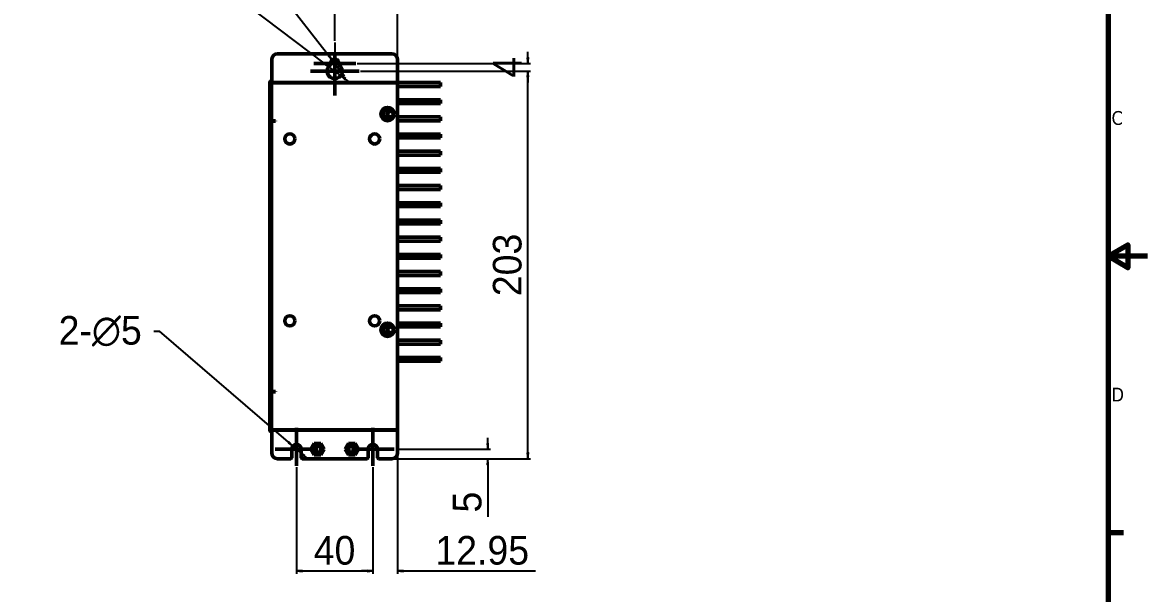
# Model space of a CAD drawing. Header units: millimetres. Extents: x 3412 to 5643, y 891 to 1933.
# Drawn here: x 4050 to 4639, y 1323 to 1622 of the extents above; entities that cross this region are included whole.
import ezdxf

# ---------------------------------------------------------------- set-up
doc = ezdxf.new("R2010")
doc.units = ezdxf.units.MM
doc.header["$LTSCALE"] = 1.8
for name, color, linetype, lineweight in [('경계(ISO)', 7, 'Continuous', 70), ('외형선(ISO)', 7, 'Continuous', 50), ('제목(ISO)', 7, 'Continuous', 50), ('중심 표식(ISO)', 7, 'Continuous', 25), ('치수(ISO)', 7, 'Continuous', 25)]:
    doc.layers.add(name, color=color, linetype=linetype, lineweight=lineweight)
doc.styles.add('레이블 문자 (JIS)', font='')
doc.styles.add('주 텍스트 (ISO)', font='')
doc.styles.get('레이블 문자 (JIS)').set_extended_font_data('Gulim')
doc.styles.get('주 텍스트 (ISO)').set_extended_font_data('Tahoma')
doc.dimstyles.new('복사 대상기본값 (JIS)', dxfattribs={"dimscale": 1.5, "dimtxt": 3, "dimasz": 2, "dimexe": 1, "dimexo": 0.5, "dimgap": 0.8, "dimtad": 1, "dimdsep": 46, "dimtxsty": '레이블 문자 (JIS)', "dimblk": 'Filled-1', "dimcen": 0.09, "dimdle": 10, "dimclrd": 256, "dimclre": 256, "dimclrt": 256, "dimazin": 2, "dimtfac": 0.666667, "dimtmove": 0, "dimatfit": 3, "dimldrblk": 'OPEN', "dimfxl": 1, "dimtolj": 1, "dimtzin": 0, "dimlwd": -1, "dimlwe": -1, "dimarcsym": 0})

# ---------------------------------------------------------------- blocks, each defined once
blk = doc.blocks.new('경계 Default Border')
at = {"layer": '경계(ISO)'}
blk.add_line((584, 140), (587.9, 140), dxfattribs=at)
at = {"layer": '경계(ISO)', "flags": 128}
for points in [[(10, 10), (10, 410), (584, 410), (584, 10), (10, 10)], [(594, 210), (584, 210), (589, 212.89), (589, 207.11), (584, 210)]]:
    blk.add_lwpolyline(points, dxfattribs=at)
at = {"layer": '경계(ISO)', "char_height": 3.5, "attachment_point": 7, "style": '주 텍스트 (ISO)'}
for s, insert in [('C', (584.87, 243.25)), ('D', (584.86, 173.19))]:
    blk.add_mtext(s, dxfattribs=dict(at, insert=insert))
blk = doc.blocks.new('Filled-1')
at = {"color": 0}
for p, q in [((0, 0), (-1, 0.1)), ((-1, 0.1), (-1, -0.1)), ((-1, 0), (0, 0)), ((-1, -0.1), (0, 0))]:
    blk.add_line(p, q, dxfattribs=at)
at = {"color": 0, "flags": 128}
blk.add_lwpolyline([(-1, -0.1), (0, 0), (-1, 0.1), (-1, -0.1)], dxfattribs=at)
at = {"color": 0}
blk.add_solid([(-1, -0.1), (0, 0), (-1, 0.1), (-1, -0.1)], dxfattribs=at)
blk = doc.blocks.new('*D663')
at = {"layer": 'Defpoints', "color": 0}
for p in [(4244.43, 1398.67), (4293.38, 1398.67), (4243.13, 1393.67)]:
    blk.add_point(p, dxfattribs=at)
at = {"layer": '치수(ISO)'}
for p, q in [((4293.38, 1401.67), (4293.38, 1404.67)), ((4245.18, 1398.67), (4294.88, 1398.67)), ((4243.88, 1393.67), (4294.88, 1393.67)), ((4293.38, 1390.67), (4293.38, 1363.26))]:
    blk.add_line(p, q, dxfattribs=at)
at = {"layer": '치수(ISO)', "linetype": 'ByBlock', "xscale": 3, "yscale": 3, "zscale": 3}
for p, rotation in [((4293.38, 1398.67), 270), ((4293.38, 1393.67), 90)]:
    blk.add_blockref('Filled-1', p, dxfattribs=dict(at, rotation=rotation))
at = {"layer": '치수(ISO)', "insert": (4282.7, 1370.94), "char_height": 15, "attachment_point": 5, "rotation": 90, "style": '레이블 문자 (JIS)'}
blk.add_mtext('\\A1;5', dxfattribs=at)
blk = doc.blocks.new('_Open')
at = {"color": 0, "linetype": 'ByBlock', "lineweight": -2}
for p, q in [((-1, 0.17), (0, 0)), ((-1, -0.17), (0, 0)), ((0, 0), (-1, 0))]:
    blk.add_line(p, q, dxfattribs=at)
blk = doc.blocks.new('*D664')
at = {"layer": 'Defpoints', "color": 0}
for p in [(4225.93, 1596.67), (4314.38, 1596.67), (4243.13, 1393.67)]:
    blk.add_point(p, dxfattribs=at)
at = {"layer": '치수(ISO)'}
for p, q in [((4226.68, 1596.67), (4315.88, 1596.67)), ((4314.38, 1396.67), (4314.38, 1593.67)), ((4243.88, 1393.67), (4315.88, 1393.67))]:
    blk.add_line(p, q, dxfattribs=at)
at = {"layer": '치수(ISO)', "linetype": 'ByBlock', "xscale": 3, "yscale": 3, "zscale": 3}
for p, rotation in [((4314.38, 1596.67), 90), ((4314.38, 1393.67), 270)]:
    blk.add_blockref('Filled-1', p, dxfattribs=dict(at, rotation=rotation))
at = {"layer": '치수(ISO)', "insert": (4303.69, 1495.14), "char_height": 15, "attachment_point": 5, "rotation": 90, "style": '레이블 문자 (JIS)'}
blk.add_mtext('\\A1;203', dxfattribs=at)
blk = doc.blocks.new('*D665')
at = {"layer": 'Defpoints', "color": 0}
for p in [(4224.18, 1600.67), (4314.38, 1600.67), (4225.93, 1596.67)]:
    blk.add_point(p, dxfattribs=at)
at = {"layer": '치수(ISO)'}
for p, q in [((4314.38, 1603.67), (4314.38, 1606.67)), ((4224.93, 1600.67), (4315.88, 1600.67)), ((4226.68, 1596.67), (4315.88, 1596.67)), ((4314.38, 1593.67), (4314.38, 1590.67))]:
    blk.add_line(p, q, dxfattribs=at)
at = {"layer": '치수(ISO)', "linetype": 'ByBlock', "xscale": 3, "yscale": 3, "zscale": 3}
for p, rotation in [((4314.38, 1600.67), 270), ((4314.38, 1596.67), 90)]:
    blk.add_blockref('Filled-1', p, dxfattribs=dict(at, rotation=rotation))
at = {"layer": '치수(ISO)', "insert": (4303.68, 1598.67), "char_height": 15, "attachment_point": 5, "rotation": 90, "style": '레이블 문자 (JIS)'}
blk.add_mtext('\\A1;4', dxfattribs=at)
blk = doc.blocks.new('*D666')
at = {"layer": 'Defpoints', "color": 0}
for p in [(4193.18, 1389.92), (4233.18, 1389.92), (4233.18, 1334.89)]:
    blk.add_point(p, dxfattribs=at)
at = {"layer": '치수(ISO)'}
for p, q in [((4193.18, 1389.17), (4193.18, 1333.39)), ((4233.18, 1389.17), (4233.18, 1333.39)), ((4196.18, 1334.89), (4230.18, 1334.89))]:
    blk.add_line(p, q, dxfattribs=at)
at = {"layer": '치수(ISO)', "linetype": 'ByBlock', "xscale": 3, "yscale": 3, "zscale": 3, "rotation": 180}
blk.add_blockref('Filled-1', (4193.18, 1334.89), dxfattribs=at)
at = {"layer": '치수(ISO)', "linetype": 'ByBlock', "xscale": 3, "yscale": 3, "zscale": 3}
blk.add_blockref('Filled-1', (4233.18, 1334.89), dxfattribs=at)
at = {"layer": '치수(ISO)', "insert": (4213.11, 1345.59), "char_height": 15, "attachment_point": 5, "style": '레이블 문자 (JIS)'}
blk.add_mtext('\\A1;40', dxfattribs=at)
blk = doc.blocks.new('*D667')
at = {"layer": 'Defpoints', "color": 0}
for p in [(4246.13, 1396.67), (4233.18, 1389.92), (4246.13, 1334.89)]:
    blk.add_point(p, dxfattribs=at)
at = {"layer": '치수(ISO)'}
for p, q in [((4246.13, 1395.92), (4246.13, 1333.39)), ((4233.18, 1389.17), (4233.18, 1333.39)), ((4230.18, 1334.89), (4227.18, 1334.89)), ((4249.13, 1334.89), (4318.36, 1334.89))]:
    blk.add_line(p, q, dxfattribs=at)
at = {"layer": '치수(ISO)', "linetype": 'ByBlock', "xscale": 3, "yscale": 3, "zscale": 3}
blk.add_blockref('Filled-1', (4233.18, 1334.89), dxfattribs=at)
at = {"layer": '치수(ISO)', "linetype": 'ByBlock', "xscale": 3, "yscale": 3, "zscale": 3, "rotation": 180}
blk.add_blockref('Filled-1', (4246.13, 1334.89), dxfattribs=at)
at = {"layer": '치수(ISO)', "insert": (4290.51, 1345.6), "char_height": 15, "attachment_point": 5, "style": '레이블 문자 (JIS)'}
blk.add_mtext('\\A1;12.95', dxfattribs=at)
blk = doc.blocks.new('*D668')
at = {"layer": 'Defpoints', "color": 0}
for p in [(4246.13, 1646.67), (4213.18, 1611.67), (4246.13, 1590.47)]:
    blk.add_point(p, dxfattribs=at)
at = {"layer": '치수(ISO)'}
for p, q in [((4213.18, 1612.42), (4213.18, 1648.17)), ((4216.18, 1646.67), (4243.13, 1646.67)), ((4246.13, 1591.22), (4246.13, 1648.17))]:
    blk.add_line(p, q, dxfattribs=at)
at = {"layer": '치수(ISO)', "linetype": 'ByBlock', "xscale": 3, "yscale": 3, "zscale": 3, "rotation": 180}
blk.add_blockref('Filled-1', (4213.18, 1646.67), dxfattribs=at)
at = {"layer": '치수(ISO)', "linetype": 'ByBlock', "xscale": 3, "yscale": 3, "zscale": 3}
blk.add_blockref('Filled-1', (4246.13, 1646.67), dxfattribs=at)
at = {"layer": '치수(ISO)', "insert": (4229.65, 1657.36), "char_height": 15, "attachment_point": 5, "style": '레이블 문자 (JIS)'}
blk.add_mtext('\\A1;32.95', dxfattribs=at)
blk = doc.blocks.new('*D669')
at = {"layer": 'Defpoints', "color": 0}
for p in [(4211.8, 1602.45), (4214.56, 1598.89)]:
    blk.add_point(p, dxfattribs=at)
at = {"layer": '치수(ISO)'}
for p, q in [((4142.79, 1687.2), (4145.79, 1687.2)), ((4209.95, 1604.81), (4145.79, 1687.2)), ((4214.56, 1598.89), (4211.8, 1602.45)), ((4216.4, 1596.53), (4218.25, 1594.16))]:
    blk.add_line(p, q, dxfattribs=at)
at = {"layer": '치수(ISO)', "linetype": 'ByBlock', "xscale": 3, "yscale": 3, "zscale": 3}
for p, rotation in [((4211.8, 1602.45), 307.9130343150587), ((4214.56, 1598.89), 127.9130343150588)]:
    blk.add_blockref('Filled-1', p, dxfattribs=dict(at, rotation=rotation))
at = {"layer": '치수(ISO)', "insert": (4118.54, 1687.2), "char_height": 15, "attachment_point": 5, "style": '레이블 문자 (JIS)'}
blk.add_mtext('\\A1;∅4.5', dxfattribs=at)
blk = doc.blocks.new('*D670')
at = {"layer": 'Defpoints', "color": 0}
for p in [(4209.99, 1599.08), (4216.37, 1594.26)]:
    blk.add_point(p, dxfattribs=at)
at = {"layer": '치수(ISO)'}
for p, q in [((4142.49, 1647.86), (4145.49, 1647.86)), ((4207.6, 1600.89), (4145.49, 1647.86)), ((4216.37, 1594.26), (4209.99, 1599.08)), ((4218.76, 1592.45), (4221.15, 1590.64))]:
    blk.add_line(p, q, dxfattribs=at)
at = {"layer": '치수(ISO)', "linetype": 'ByBlock', "xscale": 3, "yscale": 3, "zscale": 3}
for p, rotation in [((4209.99, 1599.08), 322.9003404183571), ((4216.37, 1594.26), 142.9003404183571)]:
    blk.add_blockref('Filled-1', p, dxfattribs=dict(at, rotation=rotation))
at = {"layer": '치수(ISO)', "insert": (4127.42, 1647.86), "char_height": 15, "attachment_point": 5, "style": '레이블 문자 (JIS)'}
blk.add_mtext('\\A1;∅8', dxfattribs=at)
blk = doc.blocks.new('*D671')
at = {"layer": 'Defpoints', "color": 0}
for p in [(4191.28, 1400.3), (4195.07, 1397.04)]:
    blk.add_point(p, dxfattribs=at)
at = {"layer": '치수(ISO)'}
for p, q in [((4118.43, 1460.41), (4121.43, 1460.41)), ((4189.01, 1402.26), (4121.43, 1460.41)), ((4195.07, 1397.04), (4191.28, 1400.3)), ((4197.35, 1395.08), (4199.62, 1393.13))]:
    blk.add_line(p, q, dxfattribs=at)
at = {"layer": '치수(ISO)', "linetype": 'ByBlock', "xscale": 3, "yscale": 3, "zscale": 3}
for p, rotation in [((4191.28, 1400.3), 319.2876357379317), ((4195.07, 1397.04), 139.2876357379318)]:
    blk.add_blockref('Filled-1', p, dxfattribs=dict(at, rotation=rotation))
at = {"layer": '치수(ISO)', "insert": (4090.3, 1460.41), "char_height": 15, "attachment_point": 5, "style": '레이블 문자 (JIS)'}
blk.add_mtext('\\A1;\\fGulim|b0|i0;2-∅5', dxfattribs=at)

msp = doc.modelspace()

# ---------------------------------------------------------------- linework, layer by layer
at = {"layer": '외형선(ISO)'}
for p, q in [((4183.228, 1605.67), (4243.128, 1605.67)), ((4180.228, 1592.17), (4180.228, 1602.67)), ((4246.128, 1602.67), (4246.128, 1592.17)), ((4180.228, 1592.17), (4180.228, 1590.67)), ((4246.128, 1590.67), (4246.128, 1592.17)), ((4179.128, 1408.77), (4179.128, 1590.57)), ((4181.128, 1590.57), (4180.128, 1590.57)), ((4180.128, 1408.77), (4180.128, 1590.57)), ((4180.128, 1570.57), (4180.128, 1589.47)), ((4180.228, 1590.67), (4246.128, 1590.67)), ((4231.966, 1590.57), (4181.128, 1590.57)), ((4181.128, 1590.47), (4244.628, 1590.47)), ((4231.966, 1590.47), (4231.966, 1590.67)), ((4231.966, 1590.67), (4233.568, 1590.67)), ((4233.568, 1590.67), (4233.568, 1590.47)), ((4238.828, 1590.57), (4233.568, 1590.57)), ((4238.728, 1590.47), (4238.928, 1590.67)), ((4246.128, 1590.47), (4244.628, 1590.47)), ((4268.628, 1590.67), (4246.128, 1590.67)), ((4246.128, 1590.47), (4246.128, 1408.87)), ((4246.128, 1588.67), (4268.628, 1588.67)), ((4268.628, 1588.67), (4268.628, 1590.67)), ((4268.628, 1581.67), (4246.128, 1581.67)), ((4268.628, 1579.67), (4268.628, 1581.67)), ((4238.128, 1576.335), (4238.128, 1576.27)), ((4238.628, 1572.57), (4238.628, 1575.77)), ((4238.628, 1575.77), (4243.128, 1575.77)), ((4238.928, 1572.57), (4238.928, 1575.77)), ((4246.128, 1579.67), (4268.628, 1579.67)), ((4180.128, 1570.57), (4182.128, 1570.57)), ((4181.628, 1570.47), (4180.128, 1570.47)), ((4182.128, 1570.47), (4181.628, 1570.47)), ((4182.128, 1570.57), (4182.128, 1570.47)), ((4238.128, 1572.07), (4238.128, 1572.005)), ((4243.128, 1572.57), (4238.628, 1572.57)), ((4268.628, 1572.67), (4246.128, 1572.67)), ((4246.128, 1570.67), (4268.628, 1570.67)), ((4268.628, 1570.67), (4268.628, 1572.67)), ((4268.628, 1563.67), (4246.128, 1563.67)), ((4268.628, 1561.67), (4268.628, 1563.67)), ((4246.128, 1561.67), (4268.628, 1561.67)), ((4268.628, 1554.67), (4246.128, 1554.67)), ((4246.128, 1552.67), (4268.628, 1552.67)), ((4268.628, 1552.67), (4268.628, 1554.67)), ((4268.628, 1545.67), (4246.128, 1545.67)), ((4268.628, 1543.67), (4268.628, 1545.67)), ((4246.128, 1543.67), (4268.628, 1543.67)), ((4268.628, 1536.67), (4246.128, 1536.67)), ((4246.128, 1534.67), (4268.628, 1534.67)), ((4268.628, 1534.67), (4268.628, 1536.67)), ((4268.628, 1527.67), (4246.128, 1527.67)), ((4268.628, 1525.67), (4268.628, 1527.67)), ((4246.128, 1525.67), (4268.628, 1525.67)), ((4268.628, 1518.67), (4246.128, 1518.67)), ((4246.128, 1516.67), (4268.628, 1516.67)), ((4268.628, 1516.67), (4268.628, 1518.67)), ((4268.628, 1509.67), (4246.128, 1509.67)), ((4268.628, 1507.67), (4268.628, 1509.67)), ((4246.128, 1507.67), (4268.628, 1507.67)), ((4268.628, 1500.67), (4246.128, 1500.67)), ((4246.128, 1498.67), (4268.628, 1498.67)), ((4268.628, 1498.67), (4268.628, 1500.67)), ((4268.628, 1491.67), (4246.128, 1491.67)), ((4268.628, 1489.67), (4268.628, 1491.67)), ((4246.128, 1489.67), (4268.628, 1489.67)), ((4268.628, 1482.67), (4246.128, 1482.67)), ((4246.128, 1480.67), (4268.628, 1480.67)), ((4268.628, 1480.67), (4268.628, 1482.67)), ((4268.628, 1473.67), (4246.128, 1473.67)), ((4246.128, 1471.67), (4268.628, 1471.67)), ((4268.628, 1471.67), (4268.628, 1473.67)), ((4238.128, 1463.335), (4238.128, 1463.27)), ((4238.628, 1459.57), (4238.628, 1462.77)), ((4238.628, 1462.77), (4243.128, 1462.77)), ((4238.928, 1459.57), (4238.928, 1462.77)), ((4268.628, 1464.67), (4246.128, 1464.67)), ((4246.128, 1462.67), (4268.628, 1462.67)), ((4268.628, 1462.67), (4268.628, 1464.67)), ((4238.128, 1459.07), (4238.128, 1459.005)), ((4243.128, 1459.57), (4238.628, 1459.57)), ((4268.628, 1455.67), (4246.128, 1455.67)), ((4246.128, 1453.67), (4268.628, 1453.67)), ((4268.628, 1453.67), (4268.628, 1455.67)), ((4268.628, 1446.67), (4246.128, 1446.67)), ((4246.128, 1444.67), (4268.628, 1444.67)), ((4268.628, 1444.67), (4268.628, 1446.67)), ((4180.128, 1428.87), (4181.628, 1428.87)), ((4180.128, 1409.87), (4180.128, 1428.77)), ((4182.128, 1428.77), (4180.128, 1428.77)), ((4181.628, 1428.87), (4182.128, 1428.87)), ((4182.128, 1428.87), (4182.128, 1428.77)), ((4181.128, 1408.77), (4180.128, 1408.77)), ((4246.128, 1408.67), (4180.228, 1408.67)), ((4180.228, 1408.67), (4180.228, 1407.17)), ((4180.228, 1396.67), (4180.228, 1407.17)), ((4244.628, 1408.87), (4181.128, 1408.87)), ((4228.348, 1408.77), (4181.128, 1408.77)), ((4228.295, 1408.87), (4228.401, 1408.67)), ((4236.528, 1408.87), (4236.528, 1408.67)), ((4237.678, 1408.87), (4237.678, 1408.67)), ((4245.628, 1408.77), (4237.678, 1408.77)), ((4244.628, 1408.87), (4246.128, 1408.87)), ((4246.128, 1407.17), (4246.128, 1408.67)), ((4246.128, 1407.17), (4246.128, 1396.67)), ((4190.678, 1394.17), (4190.678, 1398.67)), ((4195.678, 1398.67), (4195.678, 1394.17)), ((4200.714, 1398.67), (4202.446, 1401.67)), ((4202.446, 1395.67), (4200.714, 1398.67)), ((4202.446, 1401.67), (4205.91, 1401.67)), ((4205.91, 1401.67), (4207.642, 1398.67)), ((4207.642, 1398.67), (4205.91, 1395.67)), ((4218.714, 1398.67), (4220.446, 1401.67)), ((4220.446, 1395.67), (4218.714, 1398.67)), ((4220.446, 1401.67), (4223.91, 1401.67)), ((4223.91, 1401.67), (4225.642, 1398.67)), ((4225.642, 1398.67), (4223.91, 1395.67)), ((4230.678, 1394.17), (4230.678, 1398.67)), ((4235.678, 1398.67), (4235.678, 1394.17)), ((4190.178, 1393.67), (4183.228, 1393.67)), ((4230.178, 1393.67), (4196.178, 1393.67)), ((4205.91, 1395.67), (4202.446, 1395.67)), ((4223.91, 1395.67), (4220.446, 1395.67)), ((4243.128, 1393.67), (4236.178, 1393.67))]:
    msp.add_line(p, q, dxfattribs=at)
for centre, radius in [((4240.878, 1574.17), 3.5), ((4242.378, 1574.17), 1.5), ((4189.678, 1561.12), 2.65), ((4189.678, 1561.12), 2.65), ((4234.128, 1561.12), 2.65), ((4234.128, 1561.12), 2.65), ((4189.678, 1465.87), 2.65), ((4189.678, 1465.87), 2.65), ((4234.128, 1465.87), 2.65), ((4234.128, 1465.87), 2.65), ((4240.878, 1461.17), 3.5), ((4242.378, 1461.17), 1.5), ((4204.178, 1398.67), 2.65), ((4204.178, 1398.67), 1.65), ((4222.178, 1398.67), 2.65), ((4222.178, 1398.67), 1.65)]:
    msp.add_circle(centre, radius, dxfattribs=at)
for centre, radius, start, end in [((4183.228, 1602.67), 3, 90, 180), ((4243.128, 1602.67), 3, 0, 90), ((4213.178, 1596.67), 4, 122.669646, 57.330354), ((4213.178, 1600.67), 2.25, 343.665177, 196.334823), ((4180.228, 1590.57), 1.1, 90, 180), ((4180.228, 1590.57), 0.1, 90, 180), ((4181.128, 1589.47), 1, 90, 180), ((4238.628, 1576.27), 0.5, 180, 270), ((4243.128, 1574.17), 1.6, 50.005929, 90), ((4238.628, 1572.07), 0.5, 90, 180), ((4243.128, 1574.17), 1.6, 270, 309.994071), ((4238.628, 1463.27), 0.5, 180, 270), ((4243.128, 1461.17), 1.6, 50.005929, 90), ((4238.628, 1459.07), 0.5, 90, 180), ((4243.128, 1461.17), 1.6, 270, 309.994071), ((4181.128, 1409.87), 1, 180, 270), ((4180.228, 1408.77), 1.1, 180, 270), ((4180.228, 1408.77), 0.1, 180, 270), ((4245.628, 1409.27), 0.5, 270, 306.869898), ((4193.178, 1398.67), 2.5, 0, 180), ((4233.178, 1398.67), 2.5, 0, 180), ((4183.228, 1396.67), 3, 180, 270), ((4190.178, 1394.17), 0.5, 270, 0), ((4196.178, 1394.17), 0.5, 180, 270), ((4230.178, 1394.17), 0.5, 270, 0), ((4236.178, 1394.17), 0.5, 180, 270), ((4243.128, 1396.67), 3, 270, 0)]:
    msp.add_arc(centre, radius, start, end, dxfattribs=at)
msp.add_rational_spline([(4239.342, 1590.67), (4239.268, 1590.565), (4239.209, 1590.47)], [13.5447834896, 13.9743732494, 14.3381758013], degree=2, dxfattribs=at)
at = {"layer": '제목(ISO)', "color": 0}
for p, q in [((4213.178, 1605.42), (4213.178, 1583.92)), ((4224.178, 1600.67), (4202.178, 1600.67)), ((4225.928, 1596.67), (4200.428, 1596.67)), ((4193.178, 1409.92), (4193.178, 1389.92)), ((4233.178, 1409.92), (4233.178, 1389.92)), ((4204.428, 1398.67), (4181.928, 1398.67)), ((4244.428, 1398.67), (4221.928, 1398.67))]:
    msp.add_line(p, q, dxfattribs=at)
at = {"layer": '중심 표식(ISO)'}
msp.add_line((4213.178, 1611.67), (4213.178, 1591.92), dxfattribs=at)

# ---------------------------------------------------------------- block references
at = {"xscale": 2.0655, "yscale": 2.0655, "zscale": 2.0655}
msp.add_blockref('경계 Default Border', (3412.246, 1065.915), dxfattribs=at)

# ---------------------------------------------------------------- dimensions: what is measured, and where the dimension line sits
at = {"layer": '치수(ISO)'}
for p1, p2, picture, middle in [((4214.561, 1598.895), (4211.796, 1602.445), '*D669', (4118.545, 1687.196)), ((4216.368, 1594.257), (4209.988, 1599.083), '*D670', (4127.424, 1647.862))]:
    dim = msp.add_diameter_dim_2p(p1=p1, p2=p2, dimstyle='복사 대상기본값 (JIS)', override={"dimtxt": 10, "dimtad": 0, "dimtih": 1, "dimtoh": 1, "dimlfac": 1, "dimtxsty": '레이블 문자 (JIS)', "dimatfit": 2, "dimldrblk": 'Open'}, dxfattribs=at)
    dim.commit()
    dim.dimension.update_dxf_attribs({"geometry": picture, "text_midpoint": middle, "dimtype": 163})
for base, p1, p2, angle, picture, middle in [((4246.128, 1646.67), (4213.178, 1611.67), (4246.128, 1590.47), 180, '*D668', (4229.653, 1646.67)), ((4314.385, 1600.67), (4225.928, 1596.67), (4224.178, 1600.67), 90, '*D665', (4314.385, 1598.67)), ((4314.385, 1596.67), (4243.128, 1393.67), (4225.928, 1596.67), 90, '*D664', (4314.385, 1495.135)), ((4293.385, 1398.67), (4243.128, 1393.67), (4244.428, 1398.67), 90, '*D663', (4293.385, 1370.945)), ((4246.128, 1334.89), (4233.178, 1389.92), (4246.128, 1396.67), 180, '*D667', (4290.505, 1334.89)), ((4233.178, 1334.89), (4193.178, 1389.92), (4233.178, 1389.92), 180, '*D666', (4213.108, 1334.89))]:
    dim = msp.add_linear_dim(base=base, p1=p1, p2=p2, angle=angle, dimstyle='복사 대상기본값 (JIS)', override={"dimtxt": 10, "dimgap": 2, "dimtxsty": '레이블 문자 (JIS)', "dimtofl": 0, "dimatfit": 1, "dimldrblk": 'Open'}, dxfattribs=at)
    dim.commit()
    dim.dimension.update_dxf_attribs({"geometry": picture, "text_midpoint": middle, "dimtype": 160})
dim = msp.add_diameter_dim_2p(p1=(4195.073, 1397.039), p2=(4191.283, 1400.301), text='\\fGulim|b0|i0;2-<>', dimstyle='복사 대상기본값 (JIS)', override={"dimtxt": 10, "dimtad": 0, "dimtih": 1, "dimtoh": 1, "dimlfac": 1, "dimtxsty": '레이블 문자 (JIS)', "dimatfit": 2, "dimldrblk": 'Open'}, dxfattribs=at)
dim.commit()
dim.dimension.update_dxf_attribs({"geometry": '*D671', "text_midpoint": (4090.299, 1460.413), "dimtype": 163})

doc.saveas('drawing.dxf')
